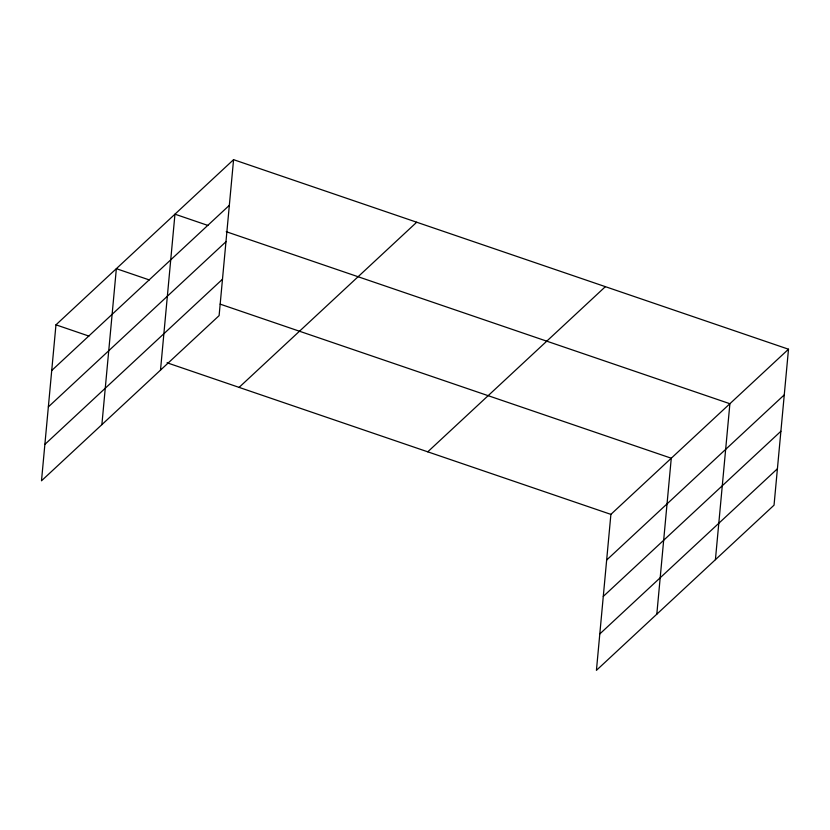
<?xml version="1.0" encoding="UTF-8"?>
<svg xmlns="http://www.w3.org/2000/svg" width="830" height="830" viewBox="0 0 830 830"><rect width="100%" height="100%" fill="white"/><g stroke="black" fill="none" stroke-linecap="round" stroke-linejoin="round"><path stroke-width="1.25" d="M233.572 159.671L55.963 324.831L41.5 480.788L219.11 315.628L233.572 159.671L788.5 349.212L774.037 505.169L596.428 670.329L610.89 514.372L788.5 349.212M101.883 424.628L116.356 268.681L149.317 279.938M160.501 370.128L174.964 214.182L207.925 225.438M656.81 614.169L671.273 458.222L220.126 304.122M715.418 559.669L729.892 403.722L226.237 231.695M51.73 370.491L229.339 205.332M48.358 406.887L225.968 241.727M44.872 444.392L222.482 279.233M239.092 387.382L416.702 222.222M427.761 451.821L605.371 286.672M606.657 560.032L784.267 394.873M603.275 596.428L780.885 431.268M599.8 633.933L777.409 468.774M55.963 324.831L88.934 336.088M167.058 362.783L610.89 514.372"/></g></svg>
